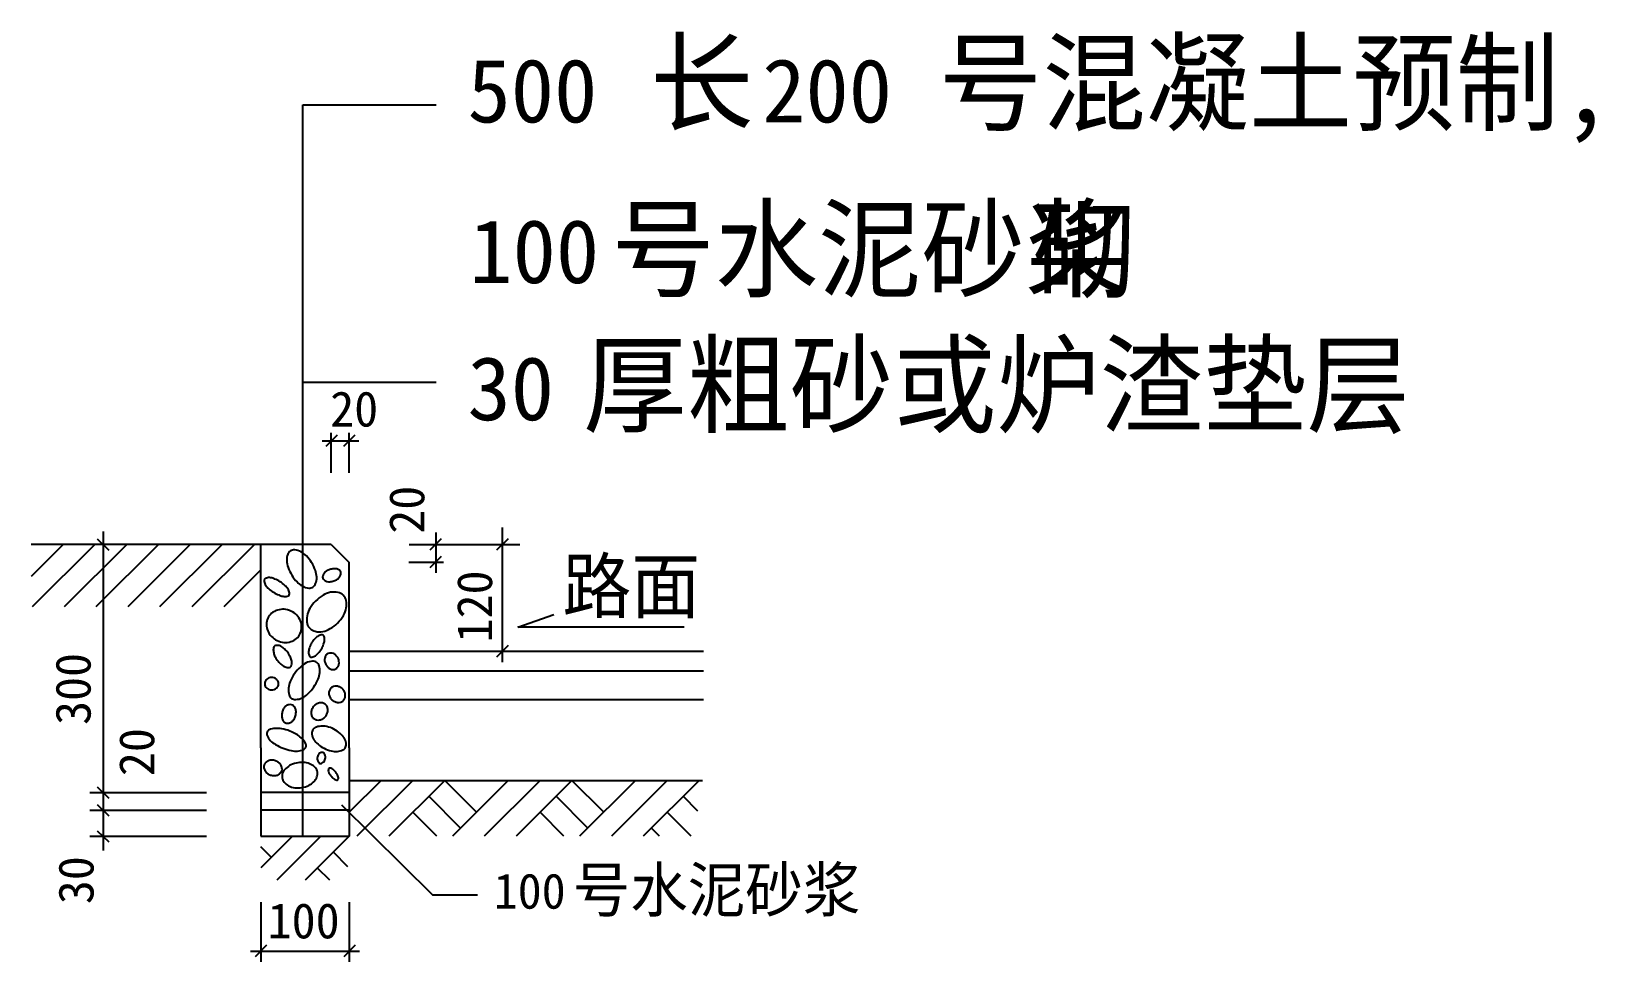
# Model space of a CAD drawing. Header units: metres. Extents: x 162.6 to 221.6, y 201.4 to 236.5.
import ezdxf

# ---------------------------------------------------------------- set-up
doc = ezdxf.new("R2010")
doc.units = ezdxf.units.M

msp = doc.modelspace()

# ---------------------------------------------------------------- hatches: boundary and pattern name
h = msp.add_hatch()
h.set_pattern_fill('SOLID')
h.paths.add_polyline_path([(174.59, 201.83), (174.59, 201.82), (174.6, 201.82), (174.6, 201.82), (174.59, 201.83)])

# ---------------------------------------------------------------- linework, layer by layer
for p, q in [((172.85, 217.15), (172.85, 233.73)), ((172.85, 233.73), (177.88, 233.73)), ((172.85, 223.28), (177.88, 223.28)), ((173.92, 219.85), (173.92, 221.37)), ((174.6, 219.85), (174.6, 221.37)), ((173.58, 221.06), (174.96, 221.06)), ((180.37, 217.8), (180.37, 212.71)), ((163.8, 217.15), (162.6, 215.95)), ((165, 217.15), (162.64, 214.8)), ((166.2, 217.15), (163.84, 214.8)), ((167.4, 217.15), (165.04, 214.8)), ((165.31, 217.64), (165.31, 205.62)), ((168.6, 217.15), (166.24, 214.8)), ((169.8, 217.15), (167.44, 214.8)), ((171.02, 217.15), (168.66, 214.8)), ((172.85, 206.15), (172.85, 217.15)), ((173.92, 217.15), (174.6, 216.48)), ((176.86, 217.15), (181.03, 217.15)), ((177.86, 217.6), (177.86, 216.08)), ((171.26, 216.2), (169.86, 214.8)), ((176.85, 216.49), (178.16, 216.49)), ((180.96, 214.03), (182.32, 214.51)), ((187.24, 214.03), (180.96, 214.03)), ((174.6, 212.39), (187.96, 212.39)), ((174.6, 211.31), (187.96, 211.31)), ((175.8, 208.26), (174.6, 207.06)), ((177, 208.26), (174.89, 206.15)), ((178.2, 208.26), (176.09, 206.15)), ((179.4, 207.06), (178.2, 208.26)), ((180.6, 208.26), (178.49, 206.15)), ((181.8, 208.26), (179.69, 206.15)), ((183, 208.26), (180.89, 206.15)), ((184.2, 207.06), (183, 208.26)), ((185.4, 208.26), (183.29, 206.15)), ((186.6, 208.26), (184.49, 206.15)), ((187.8, 208.26), (185.69, 206.15)), ((164.81, 207.8), (169.21, 207.8)), ((178.8, 206.46), (177.6, 207.66)), ((183.6, 206.46), (182.4, 207.66)), ((187.75, 207.1), (187.2, 207.66)), ((164.81, 207.14), (169.21, 207.14)), ((174.31, 207.34), (177.74, 203.94)), ((177.9, 206.15), (177, 207.06)), ((182.7, 206.15), (181.8, 207.06)), ((187.5, 206.15), (186.6, 207.06)), ((164.81, 206.15), (169.21, 206.15)), ((172.46, 206.15), (171.26, 204.96)), ((173.53, 206.15), (171.87, 204.49)), ((174.6, 206.15), (172.94, 204.49)), ((186.3, 206.15), (186, 206.46)), ((171.66, 205.35), (171.26, 205.75)), ((174.55, 205), (174, 205.55)), ((173.86, 204.49), (173.4, 204.95)), ((171.26, 203.66), (171.26, 201.42)), ((174.6, 203.66), (174.6, 201.42)), ((177.74, 203.94), (179.44, 203.94)), ((170.87, 201.82), (174.98, 201.82))]:
    msp.add_line(p, q)
for points in [[(174.14, 221.28), (173.71, 220.85)], [(174.81, 221.28), (174.38, 220.85)], [(173.92, 217.15), (162.6, 217.15)], [(165.09, 217.37), (165.53, 216.94)], [(171.26, 209.49), (171.26, 217.15)], [(178.07, 217.37), (177.64, 216.94)], [(180.59, 217.37), (180.16, 216.94)], [(178.07, 216.7), (177.64, 216.27)], [(174.6, 213.82), (174.6, 216.48)], [(174.6, 209.49), (174.6, 213.82)], [(174.6, 213.13), (187.96, 213.13)], [(180.59, 213.35), (180.16, 212.91)], [(171.26, 209.49), (171.26, 206.15)], [(174.6, 209.49), (174.6, 206.15)], [(174.6, 208.26), (187.93, 208.26)], [(165.09, 208.02), (165.53, 207.59)], [(171.26, 207.82), (174.6, 207.82)], [(165.09, 207.35), (165.53, 206.92)], [(171.26, 207.15), (174.6, 207.15)], [(165.09, 206.36), (165.53, 205.94)], [(171.26, 206.15), (174.6, 206.15)], [(171.48, 202.04), (171.05, 201.61)], [(174.82, 202.04), (174.39, 201.61)], [(174.59, 201.83), (174.59, 201.82), (174.6, 201.82), (174.6, 201.82), (174.59, 201.83)]]:
    msp.add_lwpolyline(points)
for points in [[(173.18, 216.47, 0.06), (172.98, 216.72, 0.07), (172.78, 216.88, 0.11), (172.54, 216.95, 0.16), (172.38, 216.91, 0.16), (172.28, 216.79, 0.11), (172.24, 216.55, 0.07), (172.29, 216.29, 0.06), (172.43, 216, 0.06), (172.63, 215.74, 0.07), (172.83, 215.59, 0.11), (173.07, 215.51, 0.16), (173.23, 215.55, 0.16), (173.33, 215.68, 0.11), (173.37, 215.92, 0.07), (173.32, 216.17, 0.06), (173.18, 216.47, 0.06)], [(173.87, 216.21, 0.06), (173.74, 216.15, 0.08), (173.65, 216.07, 0.11), (173.6, 215.97, 0.14), (173.6, 215.88, 0.14), (173.65, 215.82, 0.11), (173.75, 215.76, 0.08), (173.87, 215.75, 0.06), (174.02, 215.78, 0.06), (174.14, 215.84, 0.08), (174.23, 215.92, 0.11), (174.28, 216.03, 0.14), (174.28, 216.11, 0.14), (174.23, 216.18, 0.11), (174.13, 216.23, 0.08), (174.01, 216.24, 0.06), (173.87, 216.21, 0.06)], [(171.74, 215.35, 0.04), (171.94, 215.25, 0.06), (172.1, 215.2, 0.1), (172.26, 215.2, 0.19), (172.33, 215.25, 0.19), (172.34, 215.33, 0.1), (172.28, 215.48, 0.06), (172.17, 215.61, 0.04), (171.99, 215.75, 0.04), (171.79, 215.85, 0.06), (171.63, 215.9, 0.1), (171.47, 215.89, 0.19), (171.4, 215.84, 0.19), (171.39, 215.76, 0.1), (171.45, 215.61, 0.06), (171.56, 215.48, 0.04), (171.74, 215.35, 0.04)], [(173.33, 215.02, 0.07), (173.11, 214.74, 0.08), (173.01, 214.46, 0.11), (173.01, 214.17, 0.14), (173.12, 213.98, 0.14), (173.31, 213.88, 0.11), (173.6, 213.87, 0.08), (173.88, 213.98, 0.07), (174.16, 214.19, 0.07), (174.38, 214.48, 0.08), (174.48, 214.76, 0.11), (174.48, 215.04, 0.14), (174.37, 215.24, 0.14), (174.18, 215.34, 0.11), (173.89, 215.35, 0.08), (173.61, 215.24, 0.07), (173.33, 215.02, 0.07)], [(172.75, 213.8, 0.11), (172.8, 214.03, 0.1), (172.76, 214.27, 0.09), (172.62, 214.49, 0.09), (172.4, 214.64, 0.09), (172.14, 214.71, 0.09), (171.89, 214.68, 0.1), (171.67, 214.56, 0.11), (171.52, 214.37, 0.11), (171.47, 214.14, 0.1), (171.52, 213.9, 0.09), (171.66, 213.69, 0.09), (171.88, 213.53, 0.09), (172.13, 213.46, 0.09), (172.39, 213.49, 0.1), (172.61, 213.61, 0.11), (172.75, 213.8, 0.11)], [(173.18, 213.44, 0.05), (173.1, 213.26, 0.06), (173.06, 213.12, 0.1), (173.08, 212.98, 0.19), (173.12, 212.92, 0.19), (173.19, 212.91, 0.1), (173.32, 212.96, 0.06), (173.43, 213.06, 0.05), (173.55, 213.22, 0.05), (173.63, 213.39, 0.06), (173.67, 213.54, 0.1), (173.65, 213.68, 0.19), (173.61, 213.74, 0.19), (173.54, 213.75, 0.1), (173.41, 213.69, 0.06), (173.3, 213.59, 0.05), (173.18, 213.44, 0.05)], [(171.88, 212.79, 0.05), (172.02, 212.64, 0.06), (172.15, 212.55, 0.1), (172.29, 212.51, 0.18), (172.37, 212.53, 0.18), (172.42, 212.61, 0.1), (172.43, 212.75, 0.06), (172.38, 212.9, 0.05), (172.28, 213.08, 0.05), (172.15, 213.22, 0.06), (172.02, 213.32, 0.1), (171.88, 213.35, 0.18), (171.79, 213.33, 0.18), (171.74, 213.26, 0.1), (171.74, 213.11, 0.06), (171.78, 212.96, 0.05), (171.88, 212.79, 0.05)], [(173.8, 213.04, 0.12), (173.72, 212.98, 0.1), (173.68, 212.87, 0.09), (173.67, 212.76, 0.08), (173.71, 212.63, 0.08), (173.79, 212.53, 0.09), (173.88, 212.46, 0.1), (173.99, 212.44, 0.12), (174.09, 212.46, 0.12), (174.16, 212.53, 0.1), (174.21, 212.63, 0.09), (174.21, 212.74, 0.08), (174.18, 212.87, 0.08), (174.1, 212.97, 0.09), (174.01, 213.04, 0.1), (173.9, 213.06, 0.12), (173.8, 213.04, 0.12)], [(172.53, 212.28, 0.05), (172.37, 211.99, 0.07), (172.31, 211.73, 0.11), (172.33, 211.48, 0.17), (172.42, 211.35, 0.17), (172.58, 211.31, 0.11), (172.82, 211.37, 0.07), (173.04, 211.52, 0.05), (173.26, 211.78, 0.05), (173.42, 212.07, 0.07), (173.49, 212.33, 0.11), (173.46, 212.58, 0.17), (173.37, 212.7, 0.17), (173.21, 212.75, 0.11), (172.97, 212.69, 0.07), (172.76, 212.53, 0.05), (172.53, 212.28, 0.05)], [(171.67, 212.14, 0.09), (171.57, 212.12, 0.09), (171.49, 212.07, 0.1), (171.43, 211.99, 0.11), (171.41, 211.9, 0.11), (171.43, 211.81, 0.1), (171.49, 211.74, 0.09), (171.57, 211.69, 0.09), (171.67, 211.67, 0.09), (171.77, 211.69, 0.09), (171.85, 211.74, 0.1), (171.91, 211.81, 0.11), (171.93, 211.9, 0.11), (171.91, 211.99, 0.1), (171.85, 212.07, 0.09), (171.77, 212.12, 0.09), (171.67, 212.14, 0.09)], [(173.91, 211.74, 0.11), (173.85, 211.65, 0.1), (173.83, 211.53, 0.09), (173.86, 211.41, 0.09), (173.94, 211.3, 0.09), (174.05, 211.23, 0.09), (174.16, 211.2, 0.1), (174.28, 211.21, 0.11), (174.38, 211.27, 0.11), (174.43, 211.36, 0.1), (174.45, 211.48, 0.09), (174.42, 211.6, 0.09), (174.34, 211.71, 0.09), (174.24, 211.78, 0.09), (174.12, 211.81, 0.1), (174, 211.8, 0.11), (173.91, 211.74, 0.11)], [(172.07, 210.84, 0.07), (172.05, 210.7, 0.09), (172.07, 210.58, 0.11), (172.13, 210.47, 0.13), (172.22, 210.42, 0.13), (172.32, 210.42, 0.11), (172.43, 210.47, 0.09), (172.51, 210.56, 0.07), (172.57, 210.69, 0.07), (172.59, 210.83, 0.09), (172.57, 210.96, 0.11), (172.5, 211.06, 0.13), (172.42, 211.11, 0.13), (172.32, 211.11, 0.11), (172.21, 211.06, 0.09), (172.12, 210.97, 0.07), (172.07, 210.84, 0.07)], [(173.26, 210.59, 0.11), (173.36, 210.54, 0.1), (173.48, 210.54, 0.09), (173.6, 210.58, 0.08), (173.7, 210.67, 0.08), (173.77, 210.79, 0.09), (173.79, 210.92, 0.1), (173.76, 211.04, 0.11), (173.69, 211.13, 0.11), (173.59, 211.18, 0.1), (173.47, 211.18, 0.09), (173.35, 211.13, 0.08), (173.25, 211.04, 0.08), (173.18, 210.92, 0.09), (173.16, 210.79, 0.1), (173.19, 210.67, 0.11), (173.26, 210.59, 0.11)], [(172.1, 209.47, 0.05), (172.41, 209.38, 0.06), (172.65, 209.36, 0.1), (172.87, 209.42, 0.19), (172.96, 209.51, 0.19), (172.96, 209.63, 0.1), (172.83, 209.82, 0.06), (172.64, 209.97, 0.05), (172.35, 210.12, 0.05), (172.05, 210.2, 0.06), (171.8, 210.22, 0.1), (171.58, 210.17, 0.19), (171.5, 210.08, 0.19), (171.5, 209.95, 0.1), (171.62, 209.76, 0.06), (171.82, 209.61, 0.05), (172.1, 209.47, 0.05)], [(173.65, 209.47, 0.06), (173.92, 209.37, 0.07), (174.15, 209.35, 0.11), (174.36, 209.41, 0.16), (174.46, 209.51, 0.16), (174.48, 209.66, 0.11), (174.41, 209.86, 0.07), (174.25, 210.03, 0.06), (174.02, 210.19, 0.06), (173.75, 210.29, 0.07), (173.52, 210.3, 0.11), (173.31, 210.25, 0.16), (173.21, 210.14, 0.16), (173.19, 210, 0.11), (173.26, 209.79, 0.07), (173.42, 209.62, 0.06), (173.65, 209.47, 0.06)], [(171.81, 209, 0.08), (171.68, 209.02, 0.09), (171.55, 209, 0.1), (171.45, 208.93, 0.12), (171.39, 208.84, 0.12), (171.38, 208.73, 0.1), (171.43, 208.61, 0.09), (171.51, 208.52, 0.08), (171.63, 208.46, 0.08), (171.77, 208.44, 0.09), (171.89, 208.46, 0.1), (171.99, 208.53, 0.12), (172.05, 208.62, 0.12), (172.06, 208.73, 0.1), (172.02, 208.84, 0.09), (171.93, 208.93, 0.08), (171.81, 209, 0.08)], [(173.4, 208.57, 0.13), (173.33, 208.73, 0.11), (173.15, 208.86, 0.08), (172.93, 208.93, 0.07), (172.66, 208.92, 0.07), (172.4, 208.84, 0.08), (172.21, 208.71, 0.11), (172.08, 208.53, 0.13), (172.07, 208.35, 0.13), (172.14, 208.19, 0.11), (172.31, 208.05, 0.08), (172.54, 207.98, 0.07), (172.81, 207.99, 0.07), (173.07, 208.07, 0.08), (173.26, 208.2, 0.11), (173.38, 208.39, 0.13), (173.4, 208.57, 0.13)], [(173.4, 209.14, 0.07), (173.39, 209.06, 0.08), (173.41, 208.99, 0.11), (173.45, 208.93, 0.13), (173.49, 208.9, 0.13), (173.55, 208.9, 0.11), (173.61, 208.94, 0.08), (173.66, 208.99, 0.07), (173.69, 209.07, 0.07), (173.7, 209.15, 0.08), (173.68, 209.23, 0.11), (173.65, 209.28, 0.13), (173.6, 209.31, 0.13), (173.54, 209.31, 0.11), (173.48, 209.28, 0.08), (173.43, 209.22, 0.07), (173.4, 209.14, 0.07)], [(173.91, 208.42, 0.04), (173.98, 208.34, 0.06), (174.05, 208.29, 0.1), (174.13, 208.27, 0.2), (174.17, 208.28, 0.2), (174.19, 208.32, 0.1), (174.18, 208.39, 0.06), (174.15, 208.47, 0.04), (174.09, 208.57, 0.04), (174.01, 208.65, 0.06), (173.94, 208.7, 0.1), (173.87, 208.72, 0.2), (173.83, 208.71, 0.2), (173.81, 208.67, 0.1), (173.81, 208.59, 0.06), (173.84, 208.51, 0.04), (173.91, 208.42, 0.04)]]:
    msp.add_lwpolyline(points, format="xyb")

# ---------------------------------------------------------------- texts
for s, height, p in [('长', 3, (185.95, 233.07)), ('号混凝土预制,', 3, (196.85, 233.07)), ('500', 2.4, (179.06, 233.07)), ('200', 2.4, (190.18, 233.07)), ('号水泥砂桨', 3, (184.49, 226.8)), ('砌', 3, (200.4, 226.76)), ('100', 2.4, (179.13, 227.01)), ('厚粗砂或炉渣垫层', 3, (183.42, 221.68)), ('30', 2.4, (179.06, 221.84)), ('20 ', 1.33, (173.88, 221.6)), ('路面', 2, (182.64, 214.59)), ('100', 1.33, (180.05, 203.42)), ('号水泥砂浆', 1.67, (183.03, 203.3)), ('100', 1.33, (171.52, 202.3))]:
    msp.add_text(s, height=height).set_placement(p)
for s, p in [('20', (177.43, 217.56)), ('120', (179.99, 213.46)), ('300 ', (164.84, 210.35)), ('20 ', (167.24, 208.42)), ('30 ', (164.95, 203.59))]:
    msp.add_text(s, height=1.33, rotation=90).set_placement(p)

doc.saveas('drawing.dxf')
